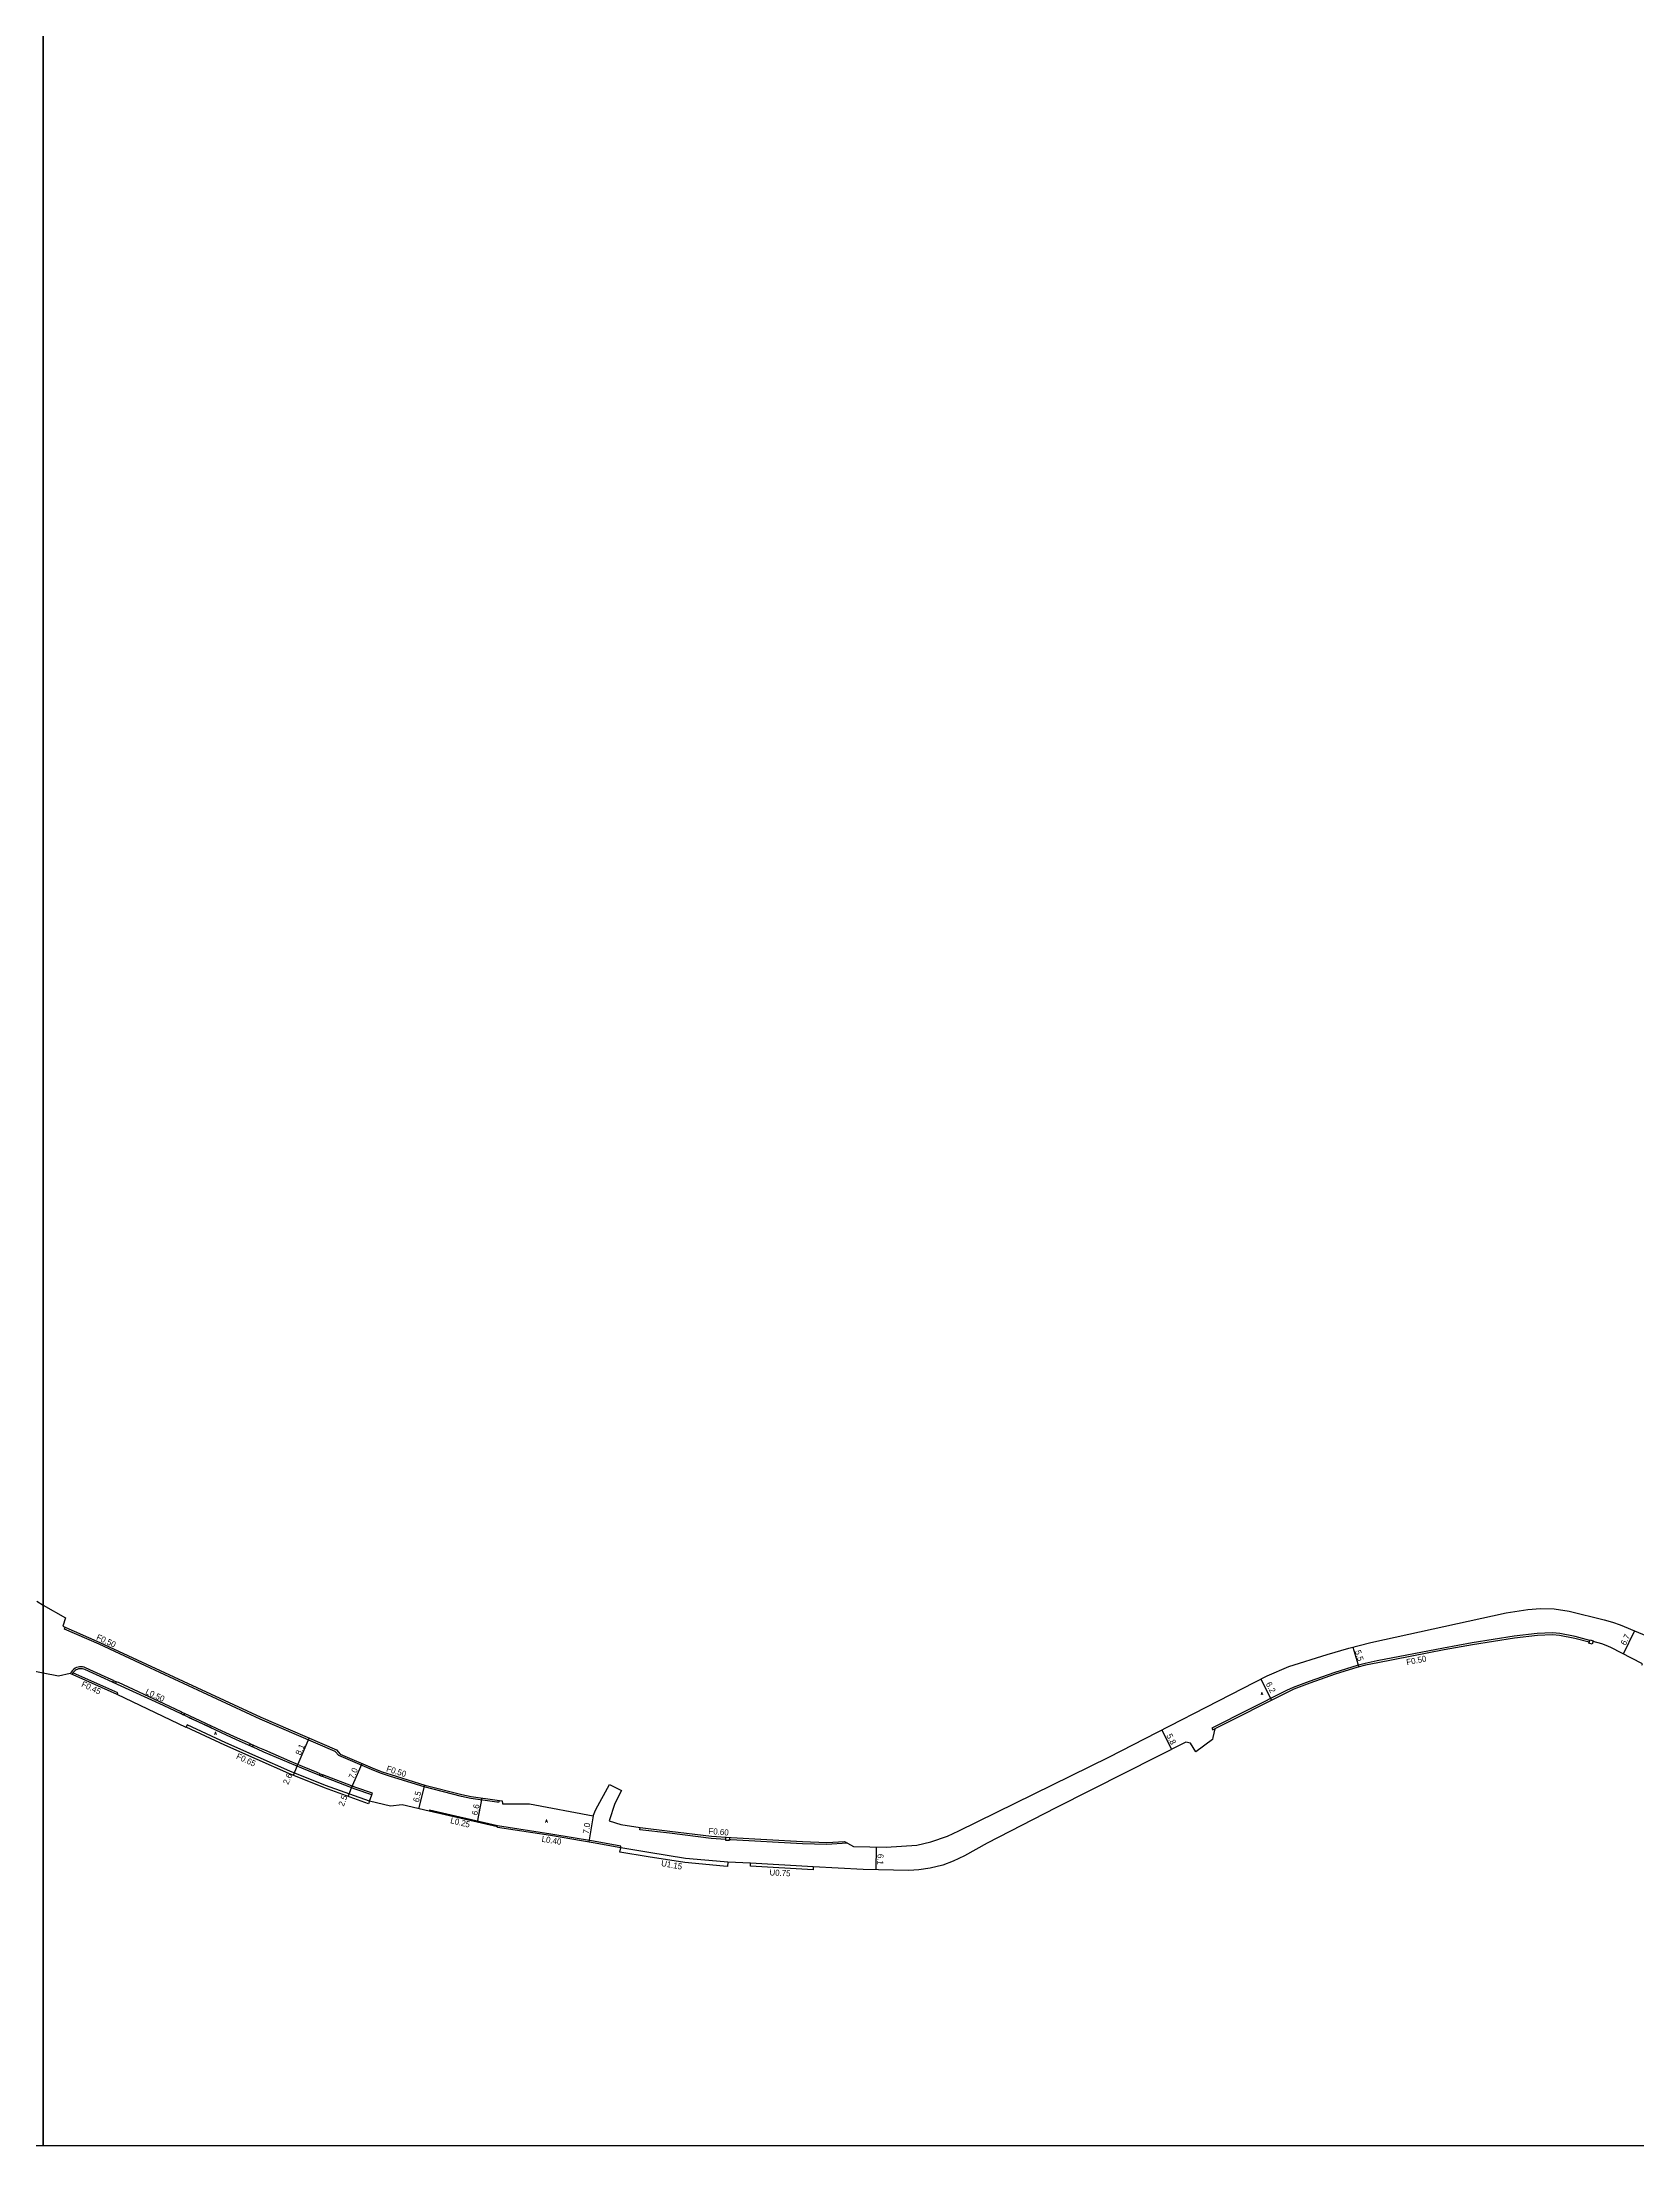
# Model space of a CAD drawing. Header units: metres. Extents: x -4000 to -800, y -99000 to -96000.
# Drawn here: x -3200 to -2778, y -99000 to -98443 of the extents above; entities that cross this region are included whole.
import ezdxf

# ---------------------------------------------------------------- set-up
doc = ezdxf.new("R2010")
doc.units = ezdxf.units.M
doc.header["$LTSCALE"] = 2.5
for name, color, linetype in [('側溝・桝', 7, 'Continuous'), ('図郭', 7, 'Continuous'), ('幅員', 7, 'Continuous'), ('歩道・分離帯・安全施設', 7, 'Continuous'), ('舗装', 7, 'Continuous'), ('道路', 7, 'Continuous')]:
    doc.layers.add(name, color=color, linetype=linetype)
doc.styles.get("Standard").update_dxf_attribs({"font": ''})
doc.styles.add('YOKO_DECO', font='txt.shx', dxfattribs={"bigfont": 'extfont.shx'})
doc.styles.get('Standard').set_extended_font_data('@MS PGothic')

msp = doc.modelspace()

# ---------------------------------------------------------------- linework, layer by layer
at = {"layer": '側溝・桝'}
for points in [[(-3079.25, -98908.44), (-3079.33, -98908.96), (-3079.92, -98908.88), (-3086.73, -98907.92), (-3089.25, -98907.43), (-3099.09, -98904.89), (-3108.07, -98902.12), (-3110.39, -98901.34), (-3112.49, -98900.54), (-3121.77, -98896.56), (-3122.74, -98895.47), (-3142.6, -98886.92), (-3172.93, -98872.81), (-3185.22, -98867.06), (-3194.43, -98863.04), (-3194.21, -98862.55)], [(-2790.38, -98866.09), (-2794.27, -98865.02), (-2798.3, -98864.25), (-2800.27, -98864.09), (-2804.31, -98864.22), (-2810.44, -98864.97), (-2821.57, -98866.74), (-2829.09, -98868.09), (-2846.67, -98871.47), (-2849.91, -98872.16), (-2851.96, -98872.71), (-2857.95, -98874.57), (-2864.71, -98876.93), (-2868.95, -98878.55), (-2870.75, -98879.37), (-2890.48, -98889.33), (-2890.25, -98889.78), (-2889.67, -98889.49)], [(-3181.38, -98876.68), (-3183.6, -98875.69), (-3188.8, -98873.33), (-3189.18, -98873.19), (-3189.58, -98873.1), (-3189.98, -98873.06), (-3190.38, -98873.08), (-3190.8, -98873.15), (-3191.18, -98873.27), (-3191.54, -98873.44), (-3191.89, -98873.66), (-3192.26, -98874), (-3192.61, -98874.44), (-3192.84, -98874.86)], [(-3180.47, -98880.42), (-3180.27, -98879.99), (-3192.2, -98874.63), (-3192.39, -98875.06)], [(-3163.32, -98885.07), (-3168, -98882.89), (-3180.11, -98877.25), (-3180.7, -98876.99)], [(-3145.15, -98893.47), (-3148.6, -98891.92), (-3152.6, -98890.07), (-3162.63, -98885.39)], [(-3113.6, -98908.68), (-3125.27, -98904.51), (-3134.68, -98900.67), (-3143.07, -98897.01), (-3151.64, -98893.2), (-3161.86, -98888.42), (-3162.14, -98889.02)], [(-3126.69, -98901.37), (-3127.48, -98901.07), (-3131.33, -98899.48), (-3134.71, -98898.06), (-3141.36, -98895.18), (-3143.1, -98894.39), (-3144.46, -98893.78)], [(-3113, -98906.97), (-3112.84, -98906.5), (-3117.22, -98904.99), (-3125.97, -98901.64)], [(-3047.07, -98921.01), (-3047, -98920.61), (-3054.26, -98919.25), (-3065.58, -98917.37), (-3079.67, -98915.2), (-3097.74, -98911.04), (-3097.8, -98911.3)], [(-3019.22, -98918.81), (-3023.11, -98918.53), (-3034.12, -98917.16), (-3041.97, -98916.27), (-3041.87, -98915.67)], [(-3018.69, -98924.79), (-3019.66, -98924.74), (-3029.94, -98923.8), (-3039.6, -98922.29), (-3047.07, -98921.01)], [(-2986.96, -98919.78), (-2992.57, -98920.17), (-2998.95, -98919.92), (-3017.87, -98918.91), (-3018.31, -98918.88)], [(-2996.06, -98926.05), (-3012.67, -98925.12)]]:
    msp.add_lwpolyline(points, dxfattribs=at)
for points in [[(-2790.32, -98865.91), (-2789.46, -98866.21), (-2789.76, -98867.07), (-2790.61, -98866.77)], [(-3181.38, -98876.68), (-3180.7, -98876.99), (-3180.9, -98877.44), (-3181.58, -98877.13)], [(-3163.32, -98885.07), (-3162.63, -98885.39), (-3162.84, -98885.84), (-3163.53, -98885.51)], [(-3145.15, -98893.47), (-3144.46, -98893.78), (-3144.66, -98894.23), (-3145.35, -98893.92)], [(-3126.69, -98901.37), (-3125.97, -98901.64), (-3126.15, -98902.1), (-3126.86, -98901.83)], [(-3018.32, -98919.11), (-3019.23, -98919.05), (-3019.19, -98918.2), (-3018.28, -98918.27)]]:
    msp.add_lwpolyline(points, close=True, dxfattribs=at)
at = {"layer": '図郭'}
for points in [[(-4000, -98400), (-3200, -98400), (-3200, -99000), (-4000, -99000)], [(-3200, -98400), (-2400, -98400), (-2400, -99000), (-3200, -99000)]]:
    msp.add_lwpolyline(points, close=True, dxfattribs=at)
at = {"layer": '幅員'}
for points in [[(-2781.48, -98869.62), (-2778.51, -98863.57)], [(-2853.18, -98867.87), (-2851.55, -98873.11)], [(-2877.48, -98876.33), (-2874.67, -98881.9)], [(-2903.76, -98889.77), (-2901.15, -98894.92)], [(-3132.78, -98899.4), (-3129.57, -98891.95)], [(-3133.77, -98901.76), (-3132.78, -98899.4)], [(-3118.34, -98905.08), (-3115.57, -98898.64)], [(-3119.22, -98907.41), (-3118.34, -98905.08)], [(-3100.52, -98910.67), (-3098.94, -98904.38)], [(-3085.01, -98914.25), (-3083.77, -98907.8)], [(-3054.37, -98912.52), (-3055.53, -98919.45)], [(-2979.36, -98920.79), (-2979.5, -98926.86)]]:
    msp.add_lwpolyline(points, dxfattribs=at)
at = {"layer": '歩道・分離帯・安全施設'}
for points in [[(-3113.6, -98908.68), (-3113, -98906.97), (-3117.38, -98905.45), (-3127.66, -98901.52), (-3131.51, -98899.93), (-3134.9, -98898.52), (-3141.56, -98895.63), (-3143.3, -98894.84), (-3148.81, -98892.37), (-3152.81, -98890.51), (-3168.21, -98883.34), (-3180.31, -98877.7), (-3183.8, -98876.14), (-3188.99, -98873.78), (-3189.31, -98873.66), (-3189.66, -98873.58), (-3189.99, -98873.55), (-3190.32, -98873.57), (-3190.68, -98873.63), (-3191, -98873.73), (-3191.31, -98873.87), (-3191.58, -98874.05), (-3192.2, -98874.63), (-3192.39, -98875.06)], [(-3113.6, -98908.68), (-3113, -98906.97), (-3117.38, -98905.45), (-3127.66, -98901.52), (-3131.51, -98899.93), (-3134.9, -98898.52), (-3141.56, -98895.63), (-3143.3, -98894.84), (-3148.81, -98892.37), (-3152.81, -98890.51), (-3168.21, -98883.34), (-3180.31, -98877.7), (-3183.8, -98876.14), (-3188.99, -98873.78), (-3189.31, -98873.66), (-3189.66, -98873.58), (-3189.99, -98873.55), (-3190.32, -98873.57), (-3190.68, -98873.63), (-3191, -98873.73), (-3191.31, -98873.87), (-3191.58, -98874.05), (-3192.2, -98874.63)], [(-3183.8, -98876.14), (-3188.99, -98873.78)], [(-3168.21, -98883.34), (-3180.31, -98877.7)], [(-3155.49, -98889.26), (-3161.36, -98886.53)], [(-3148.81, -98892.37), (-3152.81, -98890.51)], [(-3141.56, -98895.63), (-3143.3, -98894.84)], [(-3131.51, -98899.93), (-3134.9, -98898.52)], [(-3117.38, -98905.45), (-3127.66, -98901.52)]]:
    msp.add_lwpolyline(points, dxfattribs=at)
at = {"layer": '道路'}
for points in [[(-3201.76, -98855.7), (-3200, -98856.72)], [(-3200, -98856.72), (-3194.14, -98860.1), (-3194.82, -98862.29)], [(-2985.42, -98920.66), (-2976.79, -98920.84), (-2968.66, -98920.34), (-2964.93, -98919.47), (-2960.5, -98917.95), (-2957.49, -98916.54), (-2917.81, -98896.96), (-2875.8, -98875.47), (-2870.14, -98872.97), (-2859.94, -98869.79), (-2854.18, -98868.14), (-2848.34, -98866.57), (-2812.53, -98858.76), (-2806.76, -98857.86), (-2803.48, -98857.64), (-2799.8, -98857.71), (-2795.89, -98858.34), (-2786.57, -98860.61), (-2784.4, -98861.25), (-2782.38, -98861.97), (-2773.69, -98865.56)], [(-3194.82, -98862.29), (-3184.99, -98866.58), (-3172.71, -98872.33), (-3142.38, -98886.43), (-3122.32, -98895.07), (-3121.35, -98896.16), (-3112.29, -98900.05), (-3110.21, -98900.84), (-3107.91, -98901.62), (-3098.94, -98904.38), (-3089.14, -98906.91), (-3086.65, -98907.4), (-3079.83, -98908.36), (-3078.46, -98908.55), (-3078.42, -98909.32), (-3071.26, -98909.32), (-3054.37, -98912.52), (-3053.68, -98910.89), (-3050.01, -98904.25)], [(-2776.6, -98872.63), (-2776.41, -98872.23), (-2784.81, -98867.9), (-2786.04, -98867.37), (-2787.2, -98866.95), (-2789.5, -98866.32), (-2789.76, -98867.07), (-2790.61, -98866.77), (-2790.54, -98866.56), (-2794.38, -98865.51), (-2798.37, -98864.74), (-2800.28, -98864.59), (-2804.27, -98864.72), (-2810.37, -98865.47), (-2821.49, -98867.24), (-2828.99, -98868.59), (-2846.57, -98871.96), (-2849.79, -98872.65), (-2851.83, -98873.19), (-2857.79, -98875.04), (-2864.53, -98877.4), (-2868.75, -98879.01), (-2870.54, -98879.82), (-2889.67, -98889.49)], [(-3200, -98874.77), (-3210.83, -98872.63)], [(-3195.94, -98875.57), (-3200, -98874.77)], [(-3108.03, -98910.01), (-3113.6, -98908.68), (-3113.86, -98909.35), (-3125.51, -98905.13), (-3134.94, -98901.29), (-3143.34, -98897.63), (-3151.92, -98893.81), (-3162.14, -98889.02), (-3162.19, -98889.13), (-3180.47, -98880.42), (-3192.85, -98874.85), (-3195.94, -98875.57)], [(-2889.67, -98889.49), (-2890.22, -98891.81), (-2890.33, -98892.33)], [(-2894.77, -98895.54), (-2896.12, -98893.31), (-2897.38, -98893.02), (-2913.29, -98901.06), (-2931.81, -98910.42), (-2950.01, -98919.78), (-2956, -98923.14), (-2959, -98924.56), (-2961.78, -98925.57), (-2965.11, -98926.38), (-2968.12, -98926.88), (-2970.75, -98927.06), (-2982.85, -98926.78), (-2996.06, -98926.05), (-2996.1, -98926.81), (-3012.71, -98925.89), (-3012.67, -98925.12), (-3018.69, -98924.79), (-3018.76, -98925.93), (-3019.84, -98925.87), (-3030.08, -98924.94), (-3039.78, -98923.42), (-3047.26, -98922.14), (-3047.07, -98921.01), (-3054.32, -98919.65), (-3065.64, -98917.77), (-3079.74, -98915.6), (-3079.72, -98915.47), (-3097.8, -98911.3), (-3104.95, -98909.65), (-3108.03, -98910.01)], [(-2890.33, -98892.33), (-2894.77, -98895.54)], [(-3046.85, -98905.86), (-3048.6, -98909.26), (-3050.16, -98913.84), (-3047.02, -98914.82), (-3041.87, -98915.67), (-3034.04, -98916.56), (-3023.06, -98917.93), (-3017.84, -98918.3), (-2998.93, -98919.31), (-2992.43, -98919.63), (-2987.79, -98919.3), (-2985.42, -98920.66)], [(-3050.01, -98904.25), (-3046.85, -98905.86)]]:
    msp.add_lwpolyline(points, dxfattribs=at)

# ---------------------------------------------------------------- texts
at = {"layer": '側溝・桝'}
for s, rotation, p in [('F0.50', 335.2331, (-3186.11, -98865.77)), ('F0.50', 11, (-2838.81, -98872.64)), ('F0.45', 335.2331, (-3190.07, -98878.22)), ('L0.50', 335.2331, (-3173.11, -98880.21)), ('F0.65', 335.2331, (-3149.06, -98897.32)), ('F0.50', 342.55, (-3109.28, -98900.71)), ('L0.25', 346.6395, (-3092.3, -98914.47)), ('F0.60', 355.0075, (-3023.87, -98917.32)), ('L0.40', 351.0666, (-3068.09, -98919.41)), ('U1.15', 349.9115, (-3036.45, -98925.82)), ('U0.75', 357, (-3007.7, -98928.3))]:
    msp.add_text(s, height=1.6, rotation=rotation, dxfattribs=at).set_placement(p)
at = {"layer": '幅員'}
for s, rotation, p in [('6.7', 64, (-2780.9, -98867.51)), ('5.5', 287, (-2852.61, -98868.91)), ('6.2', 297, (-2876.25, -98877.56)), ('8.1', 67, (-3131.83, -98896.61)), ('5.8', 297, (-2902.6, -98891.28)), ('7.0', 67, (-3117.75, -98902.93)), ('2.6', 67, (-3135.14, -98904.4)), ('6.5', 76, (-3100.56, -98909.05)), ('2.5', 69, (-3120.43, -98910.16)), ('6.6', 79, (-3085.01, -98912.48)), ('7.0', 81, (-3055.55, -98917.41)), ('6.1', 269, (-2979.03, -98922.61))]:
    msp.add_text(s, height=1.6, rotation=rotation, dxfattribs=at).set_placement(p)
at = {"layer": '舗装', "style": 'YOKO_DECO'}
for p in [(-2877.5, -98880.5, 96.97), (-3154.67, -98891.03, 100.05), (-3067.02, -98914.28, 98.37)]:
    msp.add_text('A', height=0.75, dxfattribs=at).set_placement(p)

doc.saveas('drawing.dxf')
